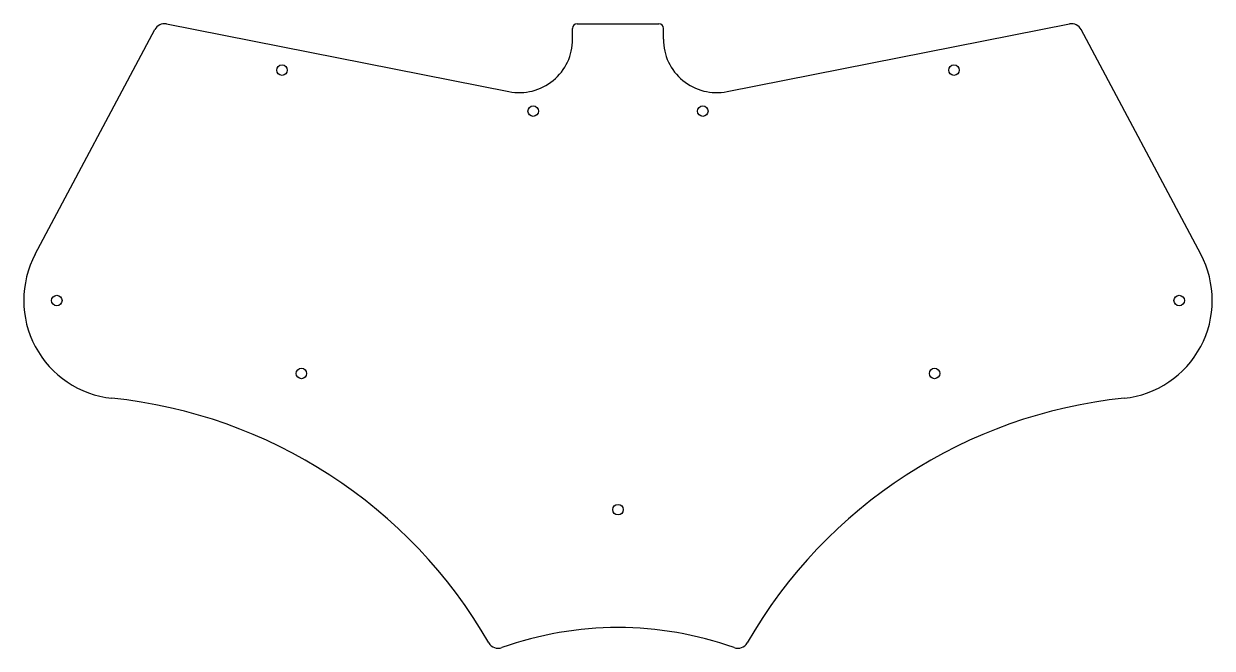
# Model space of a CAD drawing. Extents: x 13 to 286, y 46 to 189.
import ezdxf

# ---------------------------------------------------------------- set-up
doc = ezdxf.new("R2010")
doc.units = 0
doc.layers.add('View', color=7, linetype='CONTINUOUS')

msp = doc.modelspace()

# ---------------------------------------------------------------- linework, layer by layer
at = {"layer": 'View'}
for p, q in [((15.9737, 136.622), (43.3355, 188.082)), ((46.0271, 189.361), (124.482, 173.872)), ((139.069, 185.861), (139.069, 188.361)), ((140.069, 189.361), (158.849, 189.361)), ((159.849, 185.861), (159.849, 188.361)), ((174.436, 173.872), (252.89, 189.361)), ((282.944, 136.622), (255.582, 188.082))]:
    msp.add_line(p, q, dxfattribs=at)
for centre in [(72.4987, 178.791), (226.419, 178.791), (130.029, 169.401), (168.889, 169.401), (20.9087, 126.021), (278.009, 126.021), (76.9387, 109.321), (221.979, 109.321), (149.459, 78.1305)]:
    msp.add_circle(centre, 1.2, dxfattribs=at)
for centre, radius, start, end in [((45.5429, 186.908), 2.5, 78.832, 152), ((140.069, 188.361), 1, 90, 180), ((158.849, 188.361), 1, 0, 90), ((253.375, 186.908), 2.5, 28, 101.168), ((126.848, 185.861), 12.2203, -101.168, 0), ((172.069, 185.861), 12.2203, 180, -78.832), ((35.8562, 126.05), 22.5184, 152, -95.8944), ((263.061, 126.05), 22.5184, -84.1056, 28), ((21.9369, -8.77418), 113.022, 29.9448, 84.1056), ((276.981, -8.77418), 113.022, 95.8944, 150.055), ((149.459, -28.0916), 79.22, 70.3941, 109.606), ((122.038, 48.8905), 2.5, -150.055, -70.3941), ((176.88, 48.8905), 2.5, -109.606, -29.9448)]:
    msp.add_arc(centre, radius, start, end, dxfattribs=at)

doc.saveas('drawing.dxf')
